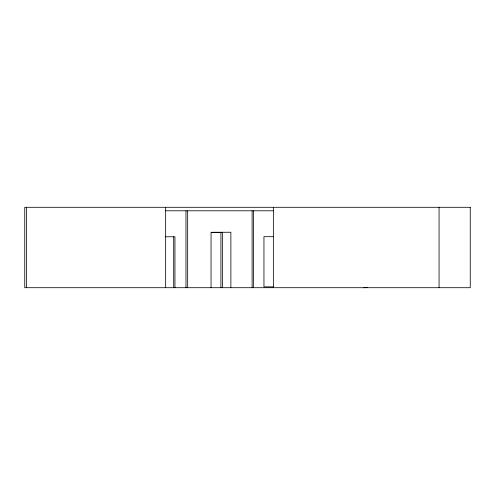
<?xml version="1.0" encoding="UTF-8"?>
<svg xmlns="http://www.w3.org/2000/svg" width="495" height="495" viewBox="0 0 495 495"><rect width="100%" height="100%" fill="white"/><g stroke="black" fill="none" stroke-linecap="round" stroke-linejoin="round"><path stroke-width="0.74" d="M165.658 210.796L273.358 210.796M273.642 236.69L263.953 236.69L263.953 286.853L273.642 286.853M165.417 236.777L174.952 236.777L174.952 287.706M367.618 287.62L363.856 287.706M439.065 207.294L439.065 287.706M273.358 207.294L273.358 287.706M253.558 210.796L253.558 287.706M252.116 210.796L252.116 287.706M230.874 287.706L230.874 232.248L211.476 232.328M222.62 287.706L222.62 232.328L211.049 232.328L211.049 287.706M220.919 232.328L220.919 287.706M187.667 210.796L187.667 287.706M185.972 210.796L185.972 287.706M173.696 236.777L173.696 287.706M165.658 207.294L165.658 287.706M26.39 207.294L26.39 287.706M470.25 207.294L24.75 207.294L24.75 287.706L470.25 287.706L470.25 207.294"/></g></svg>
